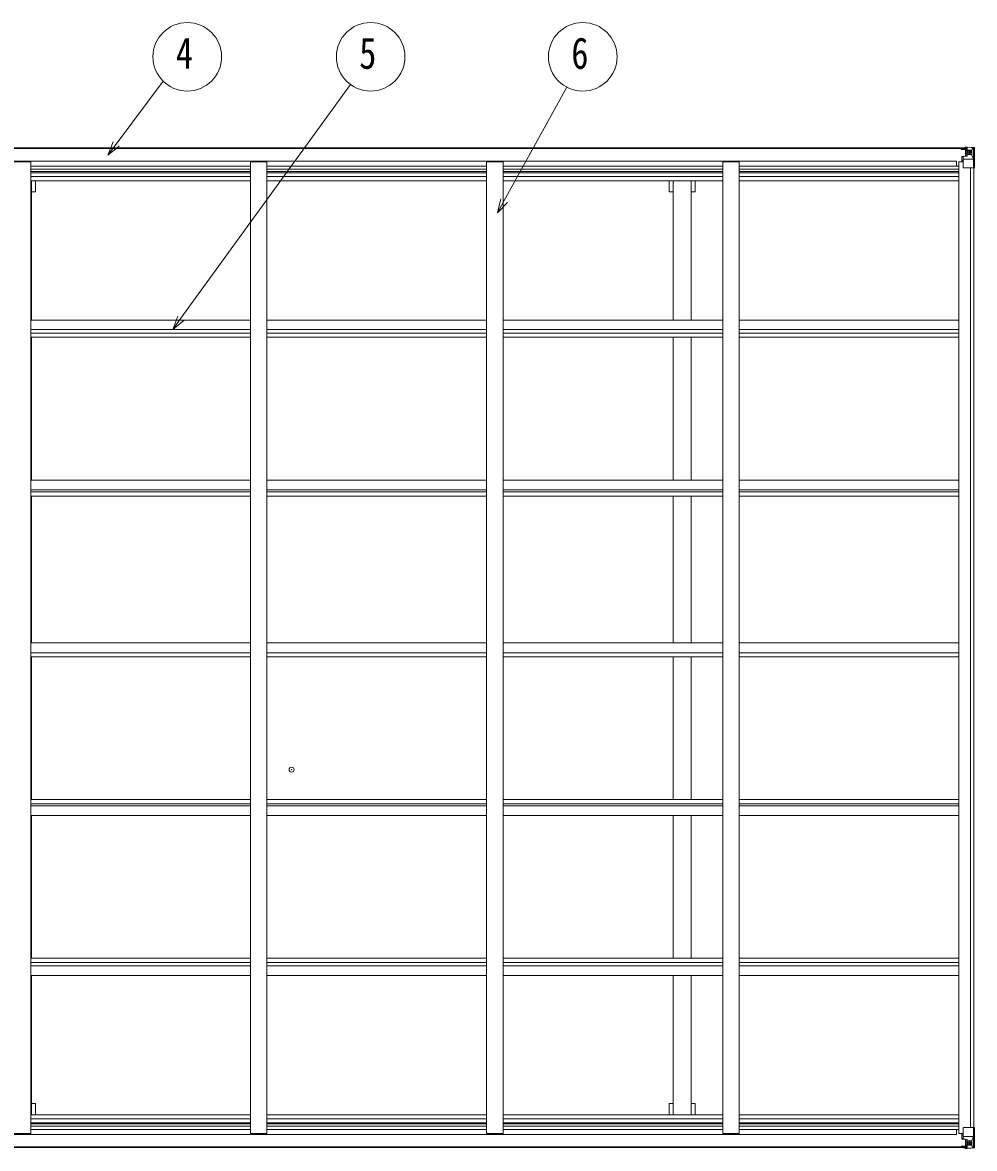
# Model space of a CAD drawing. Units: millimetres, scale not verified. Extents: x -10512 to 10512, y -7425 to 7425.
# Drawn here: x -645 to 2241, y -1521 to 1893 of the extents above; entities that cross this region are included whole.
import ezdxf
from ezdxf.enums import TextEntityAlignment as Align

# ---------------------------------------------------------------- set-up
doc = ezdxf.new("R2010")
doc.units = ezdxf.units.MM
doc.header["$LTSCALE"] = 30
doc.header["$PDMODE"] = 32
doc.header["$PDSIZE"] = 15
for name, color, linetype, lineweight in [('0-4_YKK_13', 120, 'Continuous', 18), ('0-5_YKK_A1', 120, 'Continuous', 18), ('0-6_YKK_D', 200, 'Continuous', 18)]:
    doc.layers.add(name, color=color, linetype=linetype, lineweight=lineweight)
doc.styles.add('ＭＳ ゴシック', font='')
doc.styles.get('ＭＳ ゴシック').set_extended_font_data('MS Gothic')

msp = doc.modelspace()

# ---------------------------------------------------------------- linework, layer by layer
at = {"layer": '0-4_YKK_13'}
for p, q in [((2201.29, 1509.9), (2201.29, 1510.9)), ((2202.29, 1509.9), (2201.29, 1509.9)), ((2201.29, 1509.9), (2201.29, 1508.33)), ((2201.29, 1508.22), (2201.29, 1508.33)), ((2202.29, 1510.9), (2202.29, 1509.9)), ((2207.29, 1509.9), (2202.29, 1509.9)), ((2207.49, 1513.4), (2205.8, 1512.97)), ((2207.29, 1508.29), (2207.29, 1509.9)), ((2207.29, 1508.29), (2217.29, 1508.2)), ((2207.49, 1513.4), (2207.79, 1513.4)), ((2207.79, 1513.4), (2207.79, 1512.97)), ((2209.29, 1510.16), (2217.29, 1510.16)), ((2209.29, 1510.13), (2217.29, 1510.13)), ((2212.79, 1515.6), (2219.29, 1515.2)), ((2212.79, 1514.71), (2212.79, 1515.6)), ((2219.29, 1514.31), (2212.79, 1514.71)), ((2212.79, 1514.2), (2212.79, 1514.71)), ((2212.79, 1514.2), (2212.79, 1513.79)), ((2212.79, 1513.79), (2217.79, 1513.7)), ((2212.79, 1513.79), (2212.79, 1512.97)), ((2213.79, 1488.1), (2213.79, 1508.06)), ((2217.68, 1507.83), (2213.79, 1507.83)), ((2213.79, 1504.2), (2217.79, 1504.2)), ((2217.29, 1510.16), (2217.29, 1508.2)), ((2217.29, 1509.13), (2217.79, 1509.13)), ((2217.29, 1508.04), (2217.29, 1508.2)), ((2217.29, 1508.2), (2217.29, 1508.2)), ((2217.79, 1509.49), (2219.29, 1509.49)), ((2217.79, 1505.96), (2219.29, 1505.96)), ((2219.29, 1489.1), (2219.29, 1515.2)), ((2219.29, 1515.08), (2231.29, 1514.3)), ((2220.29, 1505.96), (2219.29, 1505.96)), ((2231.29, 1505.96), (2219.29, 1505.96)), ((2233.62, 1505.9), (2231.29, 1505.96)), ((2231.38, 1514.29), (2239.3, 1513.82)), ((2233.62, 1492.43), (2233.62, 1505.9)), ((2234.48, 1509.41), (2237.21, 1513.07)), ((2238.44, 1512.85), (2238.45, 1512.78)), ((2238.45, 1452.2), (2238.45, 1512.78)), ((2240.35, 1513.91), (2240.35, 1513.91)), ((2240.35, 1513.87), (2240.35, 1513.9)), ((2241.29, 1512.91), (2241.29, 1512.87)), ((2202.79, 1487.07), (2203.79, 1487.08)), ((2202.79, 1471.04), (2202.79, 1487.07)), ((2203.79, 1485.34), (2202.79, 1485.35)), ((2202.79, 1475.2), (2207.29, 1475.2)), ((2207.84, 1487.11), (2203.79, 1487.08)), ((2207.29, 1453.2), (2207.29, 1486.3)), ((2231.29, 1478.87), (2207.29, 1478.87)), ((2218.46, 1488.84), (2208.11, 1487.19)), ((2208.11, 1486.55), (2218.46, 1488.21)), ((2208.11, 1487.19), (2208.11, 1486.55)), ((2213.79, 1495.99), (2217.79, 1495.99)), ((2217.79, 1492.4), (2219.29, 1492.4)), ((2218.46, 1488.21), (2218.46, 1488.84)), ((2231.29, 1492.4), (2219.29, 1492.4)), ((2225.81, 1498.76), (2225.81, 1497.8)), ((2231.29, 1492.4), (2233.62, 1492.43)), ((2231.29, 1492.4), (2231.29, 1492.4)), ((2237.9, 1479.08), (2231.29, 1478.87)), ((2237.9, 1479.08), (2233.76, 1491.16)), ((2238.45, 1452.2), (2208.29, 1452.2)), ((2207.29, -1458.64), (2207.29, -1491.74)), ((2238.45, -1457.64), (2208.29, -1457.64)), ((2238.45, -1457.64), (2238.45, -1518.23)), ((2202.79, -1476.04), (2202.79, -1492.51)), ((2202.79, -1480.64), (2207.29, -1480.64)), ((2203.79, -1490.79), (2202.79, -1490.79)), ((2202.79, -1492.51), (2203.79, -1492.52)), ((2207.84, -1492.56), (2203.79, -1492.52)), ((2231.29, -1484.31), (2207.29, -1484.31)), ((2208.11, -1492), (2218.46, -1493.65)), ((2208.11, -1492.63), (2208.11, -1492)), ((2218.46, -1494.29), (2208.11, -1492.63)), ((2213.79, -1493.54), (2213.79, -1513.51)), ((2213.79, -1501.44), (2217.79, -1501.44)), ((2217.79, -1497.84), (2219.29, -1497.84)), ((2218.46, -1493.65), (2218.46, -1494.29)), ((2219.29, -1494.55), (2219.29, -1520.64)), ((2231.29, -1497.84), (2219.29, -1497.84)), ((2237.9, -1484.52), (2231.29, -1484.31)), ((2231.29, -1497.84), (2231.29, -1497.84)), ((2231.29, -1497.84), (2233.62, -1497.87)), ((2233.62, -1497.87), (2233.62, -1511.35)), ((2237.9, -1484.52), (2233.76, -1496.61)), ((2201.29, -1513.66), (2201.29, -1513.78)), ((2201.29, -1515.34), (2201.29, -1513.78)), ((2201.29, -1515.34), (2201.29, -1516.35)), ((2202.29, -1515.34), (2201.29, -1515.34)), ((2202.29, -1516.35), (2202.29, -1515.34)), ((2207.29, -1515.34), (2202.29, -1515.34)), ((2207.49, -1518.84), (2205.8, -1518.41)), ((2207.29, -1513.73), (2217.29, -1513.65)), ((2207.29, -1513.73), (2207.29, -1515.34)), ((2207.49, -1518.84), (2207.79, -1518.84)), ((2207.79, -1518.84), (2207.79, -1518.41)), ((2209.29, -1515.58), (2217.29, -1515.58)), ((2209.29, -1515.6), (2217.29, -1515.6)), ((2212.79, -1519.23), (2212.79, -1518.41)), ((2212.79, -1519.23), (2217.79, -1519.14)), ((2212.79, -1519.64), (2212.79, -1519.23)), ((2212.79, -1519.64), (2212.79, -1520.16)), ((2219.29, -1519.76), (2212.79, -1520.16)), ((2212.79, -1520.16), (2212.79, -1521.04)), ((2212.79, -1521.04), (2219.29, -1520.64)), ((2213.79, -1509.65), (2217.79, -1509.65)), ((2217.68, -1513.28), (2213.79, -1513.28)), ((2217.29, -1513.48), (2217.29, -1513.65)), ((2217.29, -1513.65), (2217.29, -1513.65)), ((2217.29, -1515.6), (2217.29, -1513.65)), ((2217.29, -1514.58), (2217.79, -1514.58)), ((2217.79, -1511.4), (2219.29, -1511.4)), ((2217.79, -1514.94), (2219.29, -1514.94)), ((2220.29, -1511.4), (2219.29, -1511.4)), ((2231.29, -1511.4), (2219.29, -1511.4)), ((2219.29, -1520.53), (2231.29, -1519.75)), ((2225.81, -1504.2), (2225.81, -1503.24)), ((2233.62, -1511.35), (2231.29, -1511.4)), ((2231.38, -1519.74), (2239.3, -1519.27)), ((2234.48, -1514.85), (2237.21, -1518.52)), ((2238.44, -1518.3), (2238.45, -1518.23)), ((2240.35, -1519.31), (2240.35, -1519.35)), ((2240.35, -1519.36), (2240.35, -1519.36)), ((2241.29, -1518.35), (2241.29, -1518.31))]:
    msp.add_line(p, q, dxfattribs=at)
for points in [[(2207.29, 1508.29), (2207.29, 1508.28), (2201.29, 1508.33)], [(2202.29, 1508.17), (2217.29, 1508.04), (2217.29, 1508.04)], [(2217.29, 1509.13), (2209.29, 1509.13), (2209.29, 1510.9)], [(2212.79, 1514.2), (2217.79, 1514.2), (2217.79, 1488.73)], [(2240.35, 1513.91), (2231.29, 1514.46), (2219.29, 1515.2)], [(2226.77, 1501.64), (2226.77, 1502.6), (2225.81, 1502.6), (2225.81, 1501.64)], [(2241.29, 1512.87), (2241.29, 1452.2), (2238.45, 1452.2)], [(2203.79, 1487.08), (2203.79, 1485.34), (2207.29, 1485.32)], [(2224.85, 1500.68), (2223.89, 1500.68), (2223.89, 1499.72), (2224.85, 1499.72)], [(2225.81, 1497.8), (2226.77, 1497.8), (2226.77, 1498.76)], [(2227.73, 1499.72), (2228.69, 1499.72), (2228.69, 1500.68), (2227.73, 1500.68)], [(2241.29, -1518.31), (2241.29, -1457.64), (2238.45, -1457.64)], [(2203.79, -1492.52), (2203.79, -1490.79), (2207.29, -1490.77)], [(2212.79, -1519.64), (2217.79, -1519.64), (2217.79, -1494.18)], [(2207.29, -1513.73), (2207.29, -1513.72), (2201.29, -1513.78)], [(2202.29, -1513.61), (2217.29, -1513.48), (2217.29, -1513.48)], [(2217.29, -1514.58), (2209.29, -1514.58), (2209.29, -1516.35)], [(2240.35, -1519.36), (2231.29, -1519.91), (2219.29, -1520.64)], [(2224.85, -1506.12), (2223.89, -1506.12), (2223.89, -1505.16), (2224.85, -1505.16)], [(2225.81, -1503.24), (2226.77, -1503.24), (2226.77, -1504.2)], [(2226.77, -1507.08), (2226.77, -1508.04), (2225.81, -1508.04), (2225.81, -1507.08)], [(2227.73, -1505.16), (2228.69, -1505.16), (2228.69, -1506.12), (2227.73, -1506.12)]]:
    msp.add_lwpolyline(points, dxfattribs=at)
for centre in [(2226.29, 1500.2), (2226.29, -1505.64)]:
    msp.add_circle(centre, 5.3, dxfattribs=at)
for centre, radius, start, end in [((2202.15, 1515.86), 7.69, 263.56574, 271.03001), ((2217.29, 1510.66), 0.5, 270.00309, 0.00198), ((2217.29, 1510.63), 0.5, 269.99891, 359.99891), ((2217.29, 1507.7), 0.5, 359.95536, 89.47105), ((2217.28, 1507.53), 0.513, 358.95293, 88.11972), ((2237.16, 1512.91), 1.28, 357.54105, 48.82169), ((2239.14, 1526.52), 12.7, 264.89689, 270.75534), ((2240.29, 1512.91), 0.999, 0.04917, 86.5576), ((2240.29, 1512.91), 1, 359.99921, 86.49983), ((2240.29, 1512.87), 0.999, 0.04917, 86.5576), ((2208.22, 1486.26), 0.937, 96.73234, 177.67791), ((2208.22, 1485.62), 0.937, 96.73234, 177.67791), ((2218.35, 1489.77), 0.937, 276.73234, 357.67791), ((2218.35, 1489.14), 0.937, 276.73234, 357.67791), ((2224.85, 1501.64), 0.96, 270, 0), ((2224.85, 1498.76), 0.96, 0, 90), ((2227.73, 1501.64), 0.96, 180, 270), ((2227.73, 1498.76), 0.96, 90, 180), ((2208.29, 1453.2), 1, 180, 270), ((2208.29, -1458.64), 1, 90, 180), ((2208.22, -1491.07), 0.937, 182.32209, 263.26766), ((2208.22, -1491.7), 0.937, 182.32209, 263.26766), ((2218.35, -1494.58), 0.937, 2.32209, 83.26766), ((2218.35, -1495.22), 0.937, 2.32209, 83.26766), ((2202.15, -1521.3), 7.69, 88.96999, 96.43426), ((2217.29, -1513.15), 0.5, 270.52895, 0.04464), ((2217.29, -1516.08), 0.5, 0.00109, 90.00109), ((2217.29, -1516.1), 0.5, 359.99802, 89.99691), ((2217.28, -1512.97), 0.513, 271.88028, 1.04707), ((2224.85, -1504.2), 0.96, 270, 0), ((2224.85, -1507.08), 0.96, 0, 90), ((2227.73, -1504.2), 0.96, 180, 270), ((2227.73, -1507.08), 0.96, 90, 180), ((2237.16, -1518.35), 1.28, 311.17831, 2.45895), ((2239.14, -1531.96), 12.7, 89.24466, 95.10311), ((2240.29, -1518.31), 0.999, 273.4424, 359.95083), ((2240.29, -1518.35), 0.999, 273.4424, 359.95083), ((2240.29, -1518.36), 1, 273.50017, 0.00079)]:
    msp.add_arc(centre, radius, start, end, dxfattribs=at)
for centre, major_axis, ratio, start_param, end_param in [((2313.04, 1505.96), (-81.75, 0), 0.061163, 6.2824128, 6.2831853), ((2236.49, 1505.82), (-0.03, 5), 0.573921, 0.7672717, 1.551125), ((2238.16, 1510.89), (0.02, 3), 0.466854, 0.125683, 0.7596956), ((2238.35, 1513.99), (-2, 0.12), 0.060933, 2.0712557, 3.1453404), ((2039.35, 1526.22), (-201, 12.36), 0.060933, 3.1453404, 3.145839), ((2235.03, 1492.45), (0, 3), 0.468246, 1.5772882, 2.0127935), ((2237.18, 1481.43), (-0.85, 2.32), 0.403757, 3.0087805, 3.9744392), ((2235.03, -1497.9), (0, -3), 0.468246, 4.2703918, 4.7058971), ((2237.18, -1486.87), (-0.85, -2.32), 0.403757, 2.3087461, 3.2744049), ((2313.04, -1511.4), (-81.75, 0), 0.061163, 0, 0.0007725), ((2236.49, -1511.26), (-0.03, -5), 0.573921, 4.7320603, 5.5159136), ((2238.16, -1516.34), (0.02, -3), 0.466854, 5.5234897, 6.1575023), ((2238.35, -1519.43), (-2, -0.12), 0.060933, 3.1378449, 4.2119296), ((2039.35, -1531.67), (-201, -12.36), 0.060933, 3.1373463, 3.1378449)]:
    msp.add_ellipse(centre, major_axis=major_axis, ratio=ratio, start_param=start_param, end_param=end_param, dxfattribs=at)
at = {"layer": '0-5_YKK_A1'}
for p, q in [((-3507.21, 1512.97), (2217.79, 1512.97)), ((-3507.21, 1510.9), (2217.79, 1510.9)), ((-3476.21, 1472.7), (2186.79, 1472.7)), ((-669.71, 1471.04), (-619.71, 1471.04)), ((-619.71, -1476.04), (-619.71, 1471.04)), ((46.29, 1471.04), (96.29, 1471.04)), ((46.29, -1476.04), (46.29, 1471.04)), ((96.29, -1476.04), (96.29, 1471.04)), ((762.29, 1471.04), (812.29, 1471.04)), ((762.29, -1476.04), (762.29, 1471.04)), ((812.29, -1476.04), (812.29, 1471.04)), ((1478.29, 1471.04), (1528.29, 1471.04)), ((1478.29, -1476.04), (1478.29, 1471.04)), ((1528.29, -1476.04), (1528.29, 1471.04)), ((2186.79, 1457.63), (2186.79, 1472.7)), ((2194.29, -1476.04), (2194.29, 1471.04)), ((2207.29, 1471.04), (2194.29, 1471.04)), ((-619.71, 1457.63), (46.29, 1457.63)), ((-619.71, 1448.26), (46.29, 1448.26)), ((-619.71, 1441.19), (46.29, 1441.19)), ((-619.71, 1437.4), (46.29, 1437.4)), ((96.29, 1457.63), (762.29, 1457.63)), ((96.29, 1448.26), (762.29, 1448.26)), ((96.29, 1441.19), (762.29, 1441.19)), ((96.29, 1437.4), (762.29, 1437.4)), ((812.29, 1457.63), (1478.29, 1457.63)), ((812.29, 1448.26), (1478.29, 1448.26)), ((812.29, 1441.19), (1478.29, 1441.19)), ((812.29, 1437.4), (1478.29, 1437.4)), ((1528.29, 1457.63), (2194.29, 1457.63)), ((1528.29, 1448.26), (2194.29, 1448.26)), ((1528.29, 1441.19), (2194.29, 1441.19)), ((1528.29, 1437.4), (2194.29, 1437.4)), ((2229.59, -1457.64), (2229.59, 1452.2)), ((2239.29, -1457.64), (2239.29, 1452.2)), ((-619.71, 1426.06), (46.29, 1426.06)), ((-619.71, 1413.24), (46.29, 1413.24)), ((-617.22, 1413.24), (-617.22, 990.73)), ((-605.22, 1379.85), (-605.22, 1413.24)), ((96.29, 1426.06), (762.29, 1426.06)), ((96.29, 1413.24), (762.29, 1413.24)), ((812.29, 1426.06), (1478.29, 1426.06)), ((812.29, 1413.24), (1478.29, 1413.24)), ((1327.78, 1413.24), (1327.78, 990.73)), ((1382.78, 1413.24), (1382.78, 990.73)), ((1394.78, 1379.85), (1394.78, 1413.24)), ((1528.29, 1426.06), (2194.29, 1426.06)), ((1528.29, 1413.24), (2194.29, 1413.24)), ((-605.22, 1379.85), (-617.22, 1379.85)), ((1394.78, 1379.85), (1382.78, 1379.85)), ((-619.71, 990.73), (46.29, 990.73)), ((96.29, 990.73), (762.29, 990.73)), ((812.29, 990.73), (1478.29, 990.73)), ((1528.29, 990.73), (2194.29, 990.73)), ((-619.71, 961.76), (46.29, 961.76)), ((96.29, 961.76), (762.29, 961.76)), ((812.29, 961.76), (1478.29, 961.76)), ((1528.29, 961.76), (2194.29, 961.76)), ((-619.71, 951.61), (46.29, 951.61)), ((-619.71, 938.77), (46.29, 938.77)), ((-617.22, 938.77), (-617.22, 505.87)), ((96.29, 951.61), (762.29, 951.61)), ((96.29, 938.77), (762.29, 938.77)), ((812.29, 951.61), (1478.29, 951.61)), ((812.29, 938.77), (1478.29, 938.77)), ((1327.78, 938.77), (1327.78, 505.87)), ((1382.78, 938.77), (1382.78, 505.87)), ((1528.29, 951.61), (2194.29, 951.61)), ((1528.29, 938.77), (2194.29, 938.77)), ((-619.71, 505.87), (46.29, 505.87)), ((96.29, 505.87), (762.29, 505.87)), ((812.29, 505.87), (1478.29, 505.87)), ((1528.29, 505.87), (2194.29, 505.87)), ((-619.71, 476.3), (46.29, 476.3)), ((-619.71, 470.19), (46.29, 470.19)), ((-619.71, 457.2), (46.29, 457.2)), ((-617.22, 457.2), (-617.22, 12.28)), ((96.29, 476.3), (762.29, 476.3)), ((96.29, 470.19), (762.29, 470.19)), ((96.29, 457.2), (762.29, 457.2)), ((812.29, 476.3), (1478.29, 476.3)), ((812.29, 470.19), (1478.29, 470.19)), ((812.29, 457.2), (1478.29, 457.2)), ((1327.78, 457.2), (1327.78, 12.28)), ((1382.78, 457.2), (1382.78, 12.28)), ((1528.29, 476.3), (2194.29, 476.3)), ((1528.29, 470.19), (2194.29, 470.19)), ((1528.29, 457.2), (2194.29, 457.2)), ((-619.71, 12.28), (46.29, 12.28)), ((96.29, 12.28), (762.29, 12.28)), ((812.29, 12.28), (1478.29, 12.28)), ((1528.29, 12.28), (2194.29, 12.28)), ((-619.71, -17.72), (46.29, -17.72)), ((-619.71, -30.72), (46.29, -30.72)), ((-617.22, -30.72), (-617.22, -462.65)), ((96.29, -17.72), (762.29, -17.72)), ((96.29, -30.72), (762.29, -30.72)), ((812.29, -17.72), (1478.29, -17.72)), ((812.29, -30.72), (1478.29, -30.72)), ((1327.78, -30.72), (1327.78, -462.65)), ((1382.78, -30.72), (1382.78, -462.65)), ((1528.29, -17.72), (2194.29, -17.72)), ((1528.29, -30.72), (2194.29, -30.72)), ((-619.71, -462.65), (46.29, -462.65)), ((-619.71, -475.64), (46.29, -475.64)), ((96.29, -462.65), (762.29, -462.65)), ((96.29, -475.64), (762.29, -475.64)), ((812.29, -462.65), (1478.29, -462.65)), ((812.29, -475.64), (1478.29, -475.64)), ((1528.29, -462.65), (2194.29, -462.65)), ((1528.29, -475.64), (2194.29, -475.64)), ((-619.71, -481.75), (46.29, -481.75)), ((-619.71, -511.32), (46.29, -511.32)), ((-617.22, -944.22), (-617.22, -511.32)), ((96.29, -481.75), (762.29, -481.75)), ((96.29, -511.32), (762.29, -511.32)), ((812.29, -481.75), (1478.29, -481.75)), ((812.29, -511.32), (1478.29, -511.32)), ((1327.78, -944.22), (1327.78, -511.32)), ((1382.78, -944.22), (1382.78, -511.32)), ((1528.29, -481.75), (2194.29, -481.75)), ((1528.29, -511.32), (2194.29, -511.32)), ((-619.71, -944.22), (46.29, -944.22)), ((96.29, -944.22), (762.29, -944.22)), ((812.29, -944.22), (1478.29, -944.22)), ((1528.29, -944.22), (2194.29, -944.22)), ((-619.71, -957.06), (46.29, -957.06)), ((-619.71, -967.21), (46.29, -967.21)), ((96.29, -957.06), (762.29, -957.06)), ((96.29, -967.21), (762.29, -967.21)), ((812.29, -957.06), (1478.29, -957.06)), ((812.29, -967.21), (1478.29, -967.21)), ((1528.29, -957.06), (2194.29, -957.06)), ((1528.29, -967.21), (2194.29, -967.21)), ((-619.71, -996.18), (46.29, -996.18)), ((-617.22, -1418.68), (-617.22, -996.18)), ((96.29, -996.18), (762.29, -996.18)), ((812.29, -996.18), (1478.29, -996.18)), ((1327.78, -1418.68), (1327.78, -996.18)), ((1382.78, -1418.68), (1382.78, -996.18)), ((1528.29, -996.18), (2194.29, -996.18)), ((-605.22, -1384.85), (-617.22, -1384.85)), ((-605.22, -1384.85), (-605.22, -1418.68)), ((1394.78, -1384.85), (1382.78, -1384.85)), ((1394.78, -1384.85), (1394.78, -1418.68)), ((-619.71, -1418.68), (46.29, -1418.68)), ((-619.71, -1431.51), (46.29, -1431.51)), ((96.29, -1418.68), (762.29, -1418.68)), ((96.29, -1431.51), (762.29, -1431.51)), ((812.29, -1418.68), (1478.29, -1418.68)), ((812.29, -1431.51), (1478.29, -1431.51)), ((1528.29, -1418.68), (2194.29, -1418.68)), ((1528.29, -1431.51), (2194.29, -1431.51)), ((-619.71, -1442.85), (46.29, -1442.85)), ((-619.71, -1446.63), (46.29, -1446.63)), ((-619.71, -1453.71), (46.29, -1453.71)), ((-619.71, -1463.07), (46.29, -1463.07)), ((96.29, -1442.85), (762.29, -1442.85)), ((96.29, -1446.63), (762.29, -1446.63)), ((96.29, -1453.71), (762.29, -1453.71)), ((96.29, -1463.07), (762.29, -1463.07)), ((812.29, -1442.85), (1478.29, -1442.85)), ((812.29, -1446.63), (1478.29, -1446.63)), ((812.29, -1453.71), (1478.29, -1453.71)), ((812.29, -1463.07), (1478.29, -1463.07)), ((1528.29, -1442.85), (2194.29, -1442.85)), ((1528.29, -1446.63), (2194.29, -1446.63)), ((1528.29, -1453.71), (2194.29, -1453.71)), ((1528.29, -1463.07), (2194.29, -1463.07)), ((2186.79, -1463.07), (2186.79, -1478.15)), ((-3476.21, -1478.15), (2186.79, -1478.15)), ((-669.71, -1476.04), (-619.71, -1476.04)), ((46.29, -1476.04), (96.29, -1476.04)), ((762.29, -1476.04), (812.29, -1476.04)), ((1478.29, -1476.04), (1528.29, -1476.04)), ((2207.29, -1476.04), (2194.29, -1476.04)), ((-3507.21, -1516.35), (2217.79, -1516.35)), ((-3507.21, -1518.41), (2217.79, -1518.41))]:
    msp.add_line(p, q, dxfattribs=at)
for points in [[(1327.78, 1379.85), (1315.78, 1379.85), (1315.78, 1413.24)], [(1327.78, -1384.85), (1315.78, -1384.85), (1315.78, -1418.68)]]:
    msp.add_lwpolyline(points, dxfattribs=at)
msp.add_point((171.02, -372.49), dxfattribs=at)
at = {"layer": '0-6_YKK_D'}
for points in [[(-386.48, 1490.62), (-360.97, 1524.62), (-218.19, 1714.92)], [(-189.43, 961.76), (-164.48, 996.17), (349.6, 1704.9)], [(795.1, 1316.1), (815.68, 1353.29), (1005.74, 1696.84)], [(-351.86, 1517.78), (-386.48, 1490.62), (-370.08, 1531.45)], [(825.64, 1347.78), (795.1, 1316.1), (805.71, 1358.8)], [(-155.26, 989.48), (-189.43, 961.76), (-173.69, 1002.85)]]:
    msp.add_lwpolyline(points, dxfattribs=at)
for centre in [(-145.28, 1789.08), (410.66, 1789.08), (1053.78, 1789.08)]:
    msp.add_circle(centre, 104, dxfattribs=at)

# ---------------------------------------------------------------- texts
at = {"layer": '0-6_YKK_D', "style": 'ＭＳ ゴシック', "width": 0.8}
for s, p in [('4', (-179.95, 1724.08)), ('5', (376, 1724.08)), ('6', (1019.12, 1724.08))]:
    msp.add_text(s, height=95.31, dxfattribs=at).set_placement(p, align=Align.BOTTOM_LEFT)

doc.saveas('drawing.dxf')
